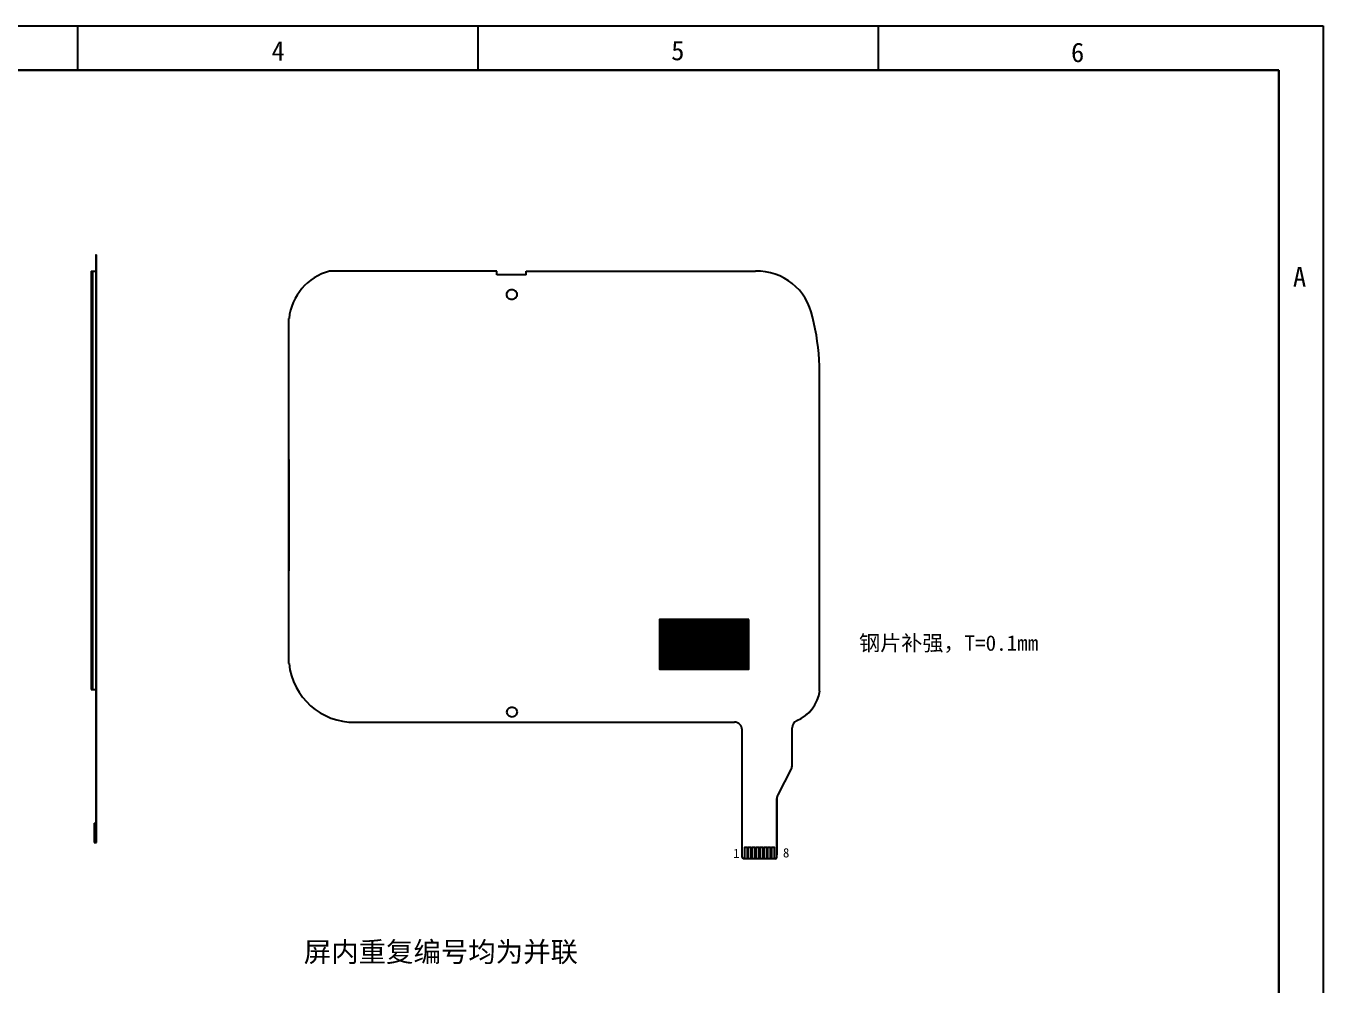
# Model space of a CAD drawing. Header units: millimetres. Extents: x -366 to 289, y -244 to 75.
# Drawn here: x 115.2 to 282.9, y -49.3 to 74.7 of the extents above; entities that cross this region are included whole.
import ezdxf
from ezdxf.enums import TextEntityAlignment as Align

# ---------------------------------------------------------------- set-up
doc = ezdxf.new("R2010")
doc.units = ezdxf.units.MM
doc.header["$MEASUREMENT"] = 0
doc.layers.add('_U+56FE_U+5C42 1', color=7, linetype='Continuous')
doc.layers.add('dim', color=82, linetype='Continuous', lineweight=9)
doc.styles.add('TEXTSTYLE_3', font='simfang.ttf')
doc.styles.add('宋体', font='', dxfattribs={"height": 2.5})
doc.styles.get('宋体').set_extended_font_data('SimSun')

msp = doc.modelspace()

# ---------------------------------------------------------------- hatches: boundary and pattern name
h = msp.add_hatch()
h.set_pattern_fill('ANSI37', color=256, scale=1.2, style=0)
h.set_pattern_definition([(45, (-336.1517, 0), (-0.106066017, 0.106066017), []), (135, (-336.1517, 0), (-0.106066017, -0.106066017), [])])
h.paths.add_polyline_path([(208.64, -2.08), (197.11, -2.08), (197.11, -8.51), (208.64, -8.51)])

# ---------------------------------------------------------------- linework, layer by layer
at = {"color": 142}
for p, q in [((-39.23, 74.7), (282.91, 74.7)), ((121.84, 74.58), (121.84, 68.96)), ((173.62, 74.58), (173.62, 68.96)), ((225.39, 74.58), (225.39, 68.96)), ((282.91, 74.7), (282.91, -182.24)), ((-33.49, 68.96), (277.17, 68.96)), ((277.17, 68.96), (-33.49, 68.96)), ((277.17, -141.39), (277.17, 68.96)), ((277.17, 68.96), (277.17, -176.5)), ((277.17, -176.5), (277.17, 68.96))]:
    msp.add_line(p, q, dxfattribs=at)
for p, q in [((123.63, 42.99), (124.18, 42.99)), ((123.63, 42.99), (123.63, -11.1)), ((123.78, 42.99), (123.78, -11.1)), ((176.07, 42.99), (154.44, 42.99)), ((176.07, 42.49), (176.07, 42.99)), ((179.84, 42.49), (176.07, 42.49)), ((179.84, 42.49), (179.84, 42.99)), ((179.84, 42.99), (209.5, 42.99)), ((149.19, -7.76), (149.19, 36.86)), ((217.81, -11.29), (217.81, 30.72)), ((123.63, -11.1), (124.18, -11.1)), ((157.73, -15.34), (206.78, -15.34)), ((214.26, -20.91), (214.26, -16.06)), ((214.14, -21.37), (212.4, -24.74)), ((124.01, -28.39), (124.18, -28.39)), ((124.01, -28.39), (124.01, -30.89)), ((124.01, -30.89), (124.31, -30.89))]:
    msp.add_line(p, q)
at = {"color": 7, "linetype": 'Continuous'}
for p, q in [((207.78, -32.8), (207.78, -16.34)), ((212.28, -25.2), (212.28, -32.5)), ((212.28, -32.8), (212.28, -25.2)), ((212.08, -33), (207.98, -33))]:
    msp.add_line(p, q, dxfattribs=at)
msp.add_lwpolyline([(208.64, -2.08), (197.11, -2.08), (197.11, -8.51), (208.64, -8.51)], close=True)
for points in [[(208.13, -33), (208.13, -31.5), (208.43, -31.5), (208.43, -33)], [(208.63, -33), (208.63, -31.5), (208.93, -31.5), (208.93, -33)], [(209.13, -33), (209.13, -31.5), (209.43, -31.5), (209.43, -33)], [(209.63, -33), (209.63, -31.5), (209.93, -31.5), (209.93, -33)], [(210.13, -33), (210.13, -31.5), (210.43, -31.5), (210.43, -33)], [(210.63, -33), (210.63, -31.5), (210.93, -31.5), (210.93, -33)], [(211.13, -33), (211.13, -31.5), (211.43, -31.5), (211.43, -33)], [(211.63, -33), (211.63, -31.5), (211.93, -31.5), (211.93, -33)]]:
    msp.add_lwpolyline(points, dxfattribs=at)
for centre, radius, start, end in [((156.22, 36.15), 7.06, 104.6324, 174.2315), ((209.69, 35.65), 7.34, 11.2405, 91.4387), ((185.84, 29.34), 32, 2.4723, 13.9843), ((157.59, -6.91), 8.44, 185.7728, 270.9945), ((212.95, -10.62), 4.91, 293.0047, 352.1456), ((206.78, -16.34), 1, 0, 90), ((215.26, -16.06), 1, 113.0047, 180), ((213.26, -20.91), 1, 332.5084, 0), ((213.28, -25.2), 1, 152.5084, 180)]:
    msp.add_arc(centre, radius, start, end)
for centre, start, end in [((207.98, -32.8), 180, 270), ((212.08, -32.8), 270, 360)]:
    msp.add_arc(centre, 0.2, start, end, dxfattribs=at)
at = {"layer": '_U+56FE_U+5C42 1', "lineweight": 25}
msp.add_lwpolyline([(217.8, -0.67), (217.8, -0.17)], dxfattribs=at)
for points in [[(176.07, 42.99), (176.07, 42.99), (176.07, 42.99), (176.07, 42.99)], [(177.39, 40.21), (177.42, 40.28), (177.47, 40.36), (177.53, 40.42)], [(177.99, 40.61), (178.08, 40.61), (178.17, 40.59), (178.25, 40.56)], [(178.25, 40.56), (178.32, 40.53), (178.4, 40.48), (178.46, 40.42)], [(178.46, 40.42), (178.52, 40.36), (178.57, 40.29), (178.6, 40.21)], [(177.34, 39.96), (177.34, 40.04), (177.36, 40.13), (177.39, 40.21)], [(177.39, 39.71), (177.36, 39.79), (177.34, 39.87), (177.34, 39.96)], [(177.53, 39.5), (177.47, 39.56), (177.42, 39.63), (177.39, 39.71)], [(177.74, 39.36), (177.66, 39.4), (177.59, 39.44), (177.53, 39.5)], [(178, 39.31), (177.91, 39.32), (177.82, 39.33), (177.74, 39.36)], [(178.25, 39.37), (178.17, 39.33), (178.08, 39.32), (178, 39.31)], [(178.6, 40.21), (178.63, 40.13), (178.65, 40.05), (178.65, 39.96)], [(178.65, 39.96), (178.65, 39.88), (178.63, 39.79), (178.6, 39.72)], [(217.8, 2.56), (217.8, 3.02), (217.81, 3.48), (217.81, 3.93)], [(217.8, 1.2), (217.8, 1.65), (217.8, 2.11), (217.8, 2.56)], [(217.8, -0.17), (217.8, 0.28), (217.8, 0.74), (217.8, 1.2)], [(177.77, -13.44), (177.85, -13.41), (177.94, -13.39), (178.02, -13.39)], [(178.02, -13.39), (178.11, -13.39), (178.2, -13.4), (178.28, -13.44)], [(177.37, -14.04), (177.37, -13.95), (177.39, -13.87), (177.42, -13.79)], [(177.42, -14.28), (177.39, -14.2), (177.37, -14.12), (177.37, -14.04)], [(177.42, -13.79), (177.45, -13.71), (177.5, -13.64), (177.56, -13.58)], [(177.56, -14.49), (177.5, -14.43), (177.45, -14.36), (177.42, -14.28)], [(177.56, -13.58), (177.62, -13.52), (177.69, -13.47), (177.77, -13.44)], [(177.77, -14.63), (177.69, -14.6), (177.62, -14.55), (177.56, -14.49)], [(178.03, -14.68), (177.94, -14.68), (177.85, -14.66), (177.77, -14.63)], [(178.29, -14.63), (178.2, -14.66), (178.12, -14.68), (178.03, -14.68)], [(178.28, -13.44), (178.36, -13.47), (178.43, -13.52), (178.49, -13.57)], [(178.49, -14.49), (178.43, -14.55), (178.36, -14.6), (178.29, -14.63)], [(178.49, -13.57), (178.55, -13.63), (178.6, -13.71), (178.63, -13.78)], [(178.63, -14.28), (178.6, -14.36), (178.55, -14.43), (178.49, -14.49)], [(178.63, -13.78), (178.66, -13.86), (178.68, -13.95), (178.68, -14.03)], [(178.68, -14.03), (178.68, -14.11), (178.67, -14.2), (178.63, -14.28)], [(216.1, -14.37), (216.36, -14.17), (216.59, -13.93), (216.79, -13.67)], [(174.59, -15.34), (175.74, -15.35), (176.89, -15.35), (178.04, -15.36)]]:
    msp.add_open_spline(points, degree=3, dxfattribs=at)
for points, knots in [([(177.53, 40.42), (177.59, 40.48), (177.66, 40.52), (177.74, 40.56), (177.82, 40.59), (177.9, 40.61), (177.99, 40.61)], [2, 2, 2, 2, 3, 3, 3, 4, 4, 4, 4]), ([(178.6, 39.72), (178.57, 39.64), (178.52, 39.57), (178.46, 39.5), (178.4, 39.45), (178.33, 39.4), (178.25, 39.37)], [1, 1, 1, 1, 2, 2, 2, 3, 3, 3, 3]), ([(149.19, 18.62), (149.19, 17.49), (149.19, 16.35), (149.19, 15.22), (149.19, 14.01), (149.19, 12.79), (149.19, 11.58), (149.19, 10.38), (149.19, 9.18), (149.19, 7.99), (149.19, 6.74), (149.19, 5.49), (149.19, 4.24)], [24, 24, 24, 24, 25, 25, 25, 26, 26, 26, 27, 27, 27, 28, 28, 28, 28])]:
    msp.add_open_spline(points, degree=3, knots=knots, dxfattribs=at)
at = {"layer": 'dim', "color": 2}
for p, q in [((124.31, 45.1), (124.18, 45.1)), ((124.18, 45.1), (124.18, -30.89)), ((124.31, 45.1), (124.31, -30.89))]:
    msp.add_line(p, q, dxfattribs=at)

# ---------------------------------------------------------------- texts
at = {"color": 142, "style": '宋体'}
for s, p in [('4', (147.79, 70.2)), ('5', (199.47, 70.26)), ('6', (251.17, 70.02)), ('A', (279.87, 40.99)), ('A', (279.87, 40.99))]:
    msp.add_text(s, height=2.52, dxfattribs=at).set_placement(p, align=Align.CENTER)
at = {"insert": (221.55, -4.11), "char_height": 2, "width": 40.6918, "attachment_point": 1}
msp.add_mtext(' {\\fFangSong|b0|i0|c134|p34;钢片补强，}T=0.1mm', dxfattribs=at)
at = {"color": 2, "insert": (151.1, -43.75), "char_height": 2.6, "width": 58.4489, "attachment_point": 1, "style": 'TEXTSTYLE_3'}
msp.add_mtext('{\\fSTFangsong|b0|i0|c134|p2;屏内重复编号均为并联}', dxfattribs=at)
at = {"layer": 'Defpoints', "color": 6, "char_height": 1.2, "width": 17.5305, "attachment_point": 1}
for s, insert in [('1', (206.63, -31.72)), ('8', (213.07, -31.64))]:
    msp.add_mtext(s, dxfattribs=dict(at, insert=insert))

doc.saveas('drawing.dxf')
